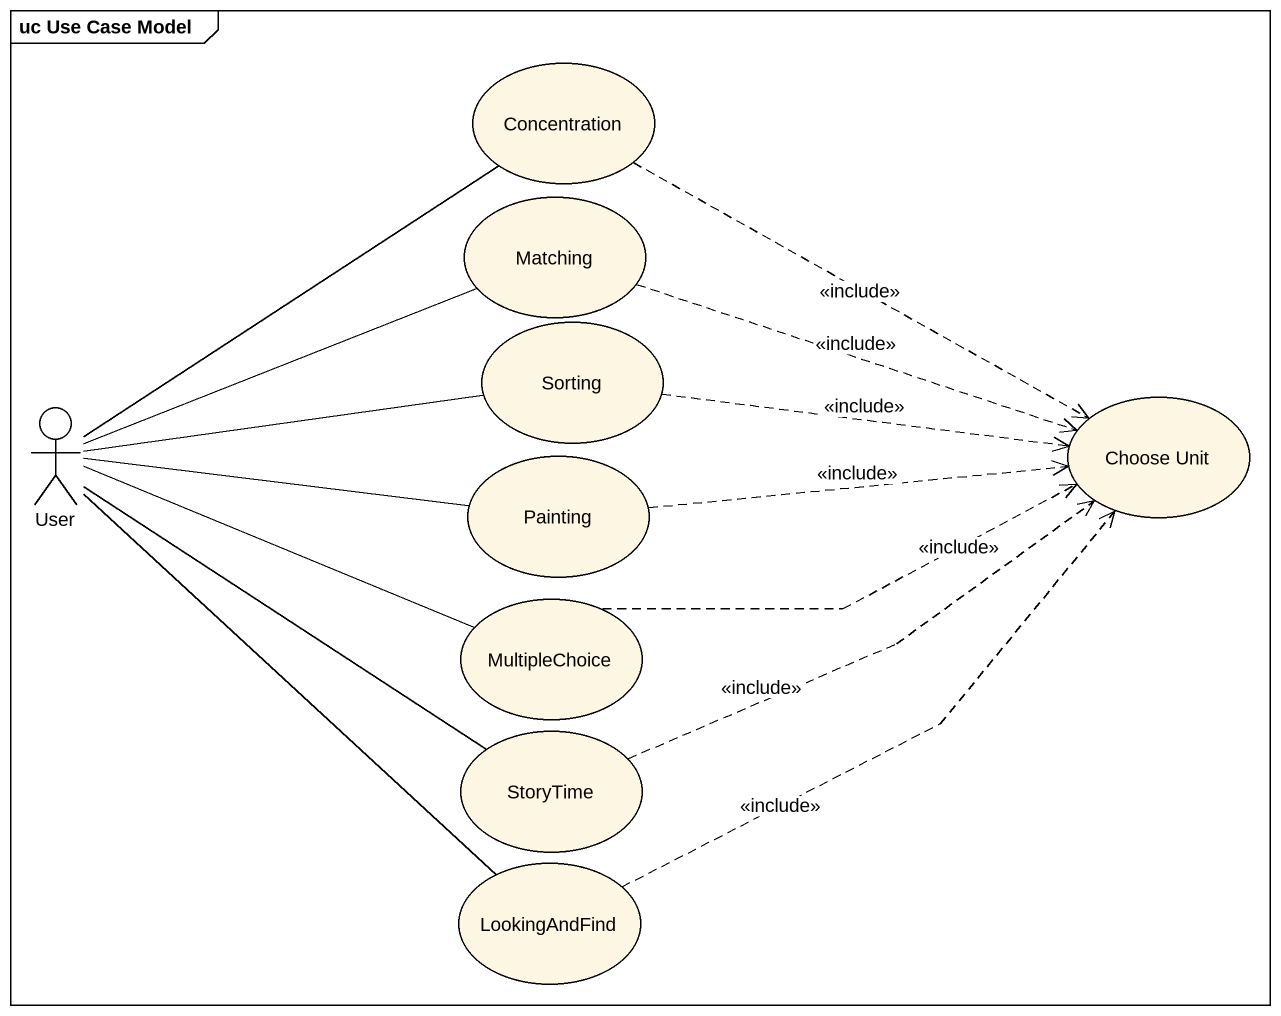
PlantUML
@startuml
mainframe uc Use Case Model
usecase Concentration
usecase Matching
usecase Sorting
actor User
usecase "Choose Unit" as Choose_Unit
usecase Painting
usecase MultipleChoice
usecase StoryTime
usecase LookingAndFind
Concentration .right.> Choose_Unit : <<include>>
Matching .right.> Choose_Unit : <<include>>
Sorting .right.> Choose_Unit : <<include>>
User -up- Concentration
User -right- Matching
User -right- Sorting
User -right- Painting
User -right- MultipleChoice
User -- StoryTime
User -- LookingAndFind
Painting .right.> Choose_Unit : <<include>>
MultipleChoice .right.> Choose_Unit : <<include>>
StoryTime .right.> Choose_Unit : <<include>>
LookingAndFind .up.> Choose_Unit : <<include>>
@enduml
